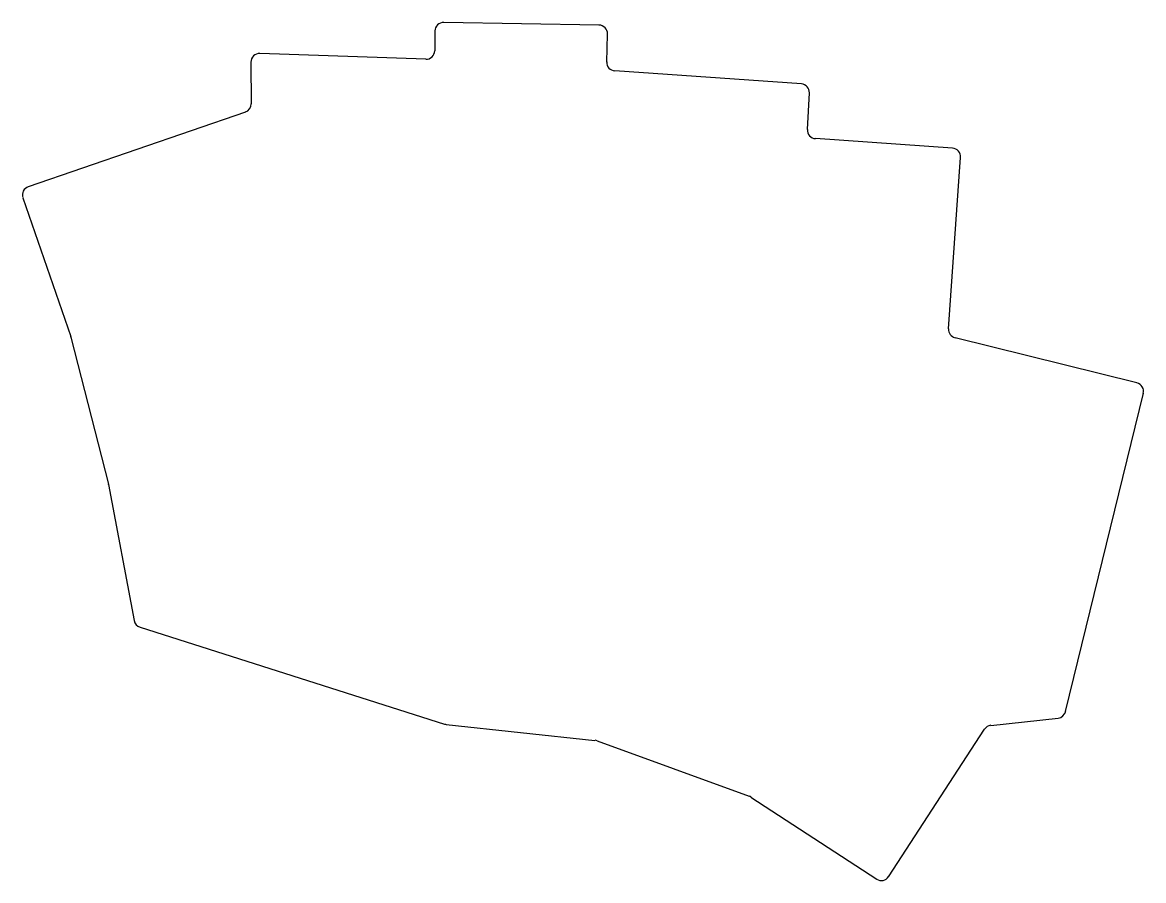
# Model space of a CAD drawing. Header units: millimetres. Extents: x 132 to 262, y -186 to -86.
import ezdxf

# ---------------------------------------------------------------- set-up
doc = ezdxf.new("R2010")
doc.units = ezdxf.units.MM

msp = doc.modelspace()

# ---------------------------------------------------------------- linework, layer by layer
for p, q in [((198.75, -86.47), (180.77, -86.16)), ((179.75, -87.15), (179.72, -89.44)), ((199.64, -90.75), (199.73, -87.5)), ((158.44, -90.77), (158.47, -95.58)), ((178.69, -90.43), (159.47, -89.76)), ((222.18, -93.28), (200.57, -91.77)), ((222.89, -98.57), (223.11, -94.33)), ((157.8, -96.54), (132.65, -105.2)), ((239.69, -100.73), (223.81, -99.62)), ((239.23, -121.67), (240.62, -101.8)), ((132.03, -106.47), (137.57, -122.55)), ((137.59, -122.63), (141.93, -139.65)), ((261.05, -127.94), (239.99, -122.71)), ((252.79, -166.02), (261.79, -129.14)), ((141.94, -139.71), (144.92, -155.48)), ((145.6, -156.25), (180.87, -167.47)), ((244.12, -167.62), (251.92, -166.78)), ((181.06, -167.51), (198.28, -169.36)), ((232.29, -185.16), (243.39, -168.07)), ((198.52, -169.41), (216.15, -175.83)), ((216.35, -175.93), (230.91, -185.45))]:
    msp.add_line(p, q)
for centre, start, end in [((180.75, -87.16), 89, 179.4032), ((198.73, -87.47), 358.4607, 89), ((178.72, -89.43), 268, 359.4032), ((159.44, -90.76), 88, 180.4688), ((200.64, -90.77), 178.4607, 266), ((222.11, -94.28), 357.0105, 86), ((157.47, -95.59), 289, 0.4688), ((223.88, -98.63), 177.0105, 266), ((239.62, -101.73), 356, 86), ((132.98, -106.14), 109, 199), ((240.23, -121.74), 176, 256.0621), ((136.62, -122.88), 14.2844, 19), ((260.81, -128.91), 346.2894, 76.0621), ((140.96, -139.9), 10.7009, 14.2844), ((145.9, -155.3), 190.7009, 252.3556), ((251.82, -165.78), 276.1554, 346.2894), ((181.17, -166.51), 252.3556, 263.8599), ((244.23, -168.61), 96.1554, 147), ((198.18, -170.35), 70, 83.8599), ((215.81, -176.77), 56.8289, 70), ((231.45, -184.61), 236.8289, 327)]:
    msp.add_arc(centre, 1, start, end)

doc.saveas('drawing.dxf')
